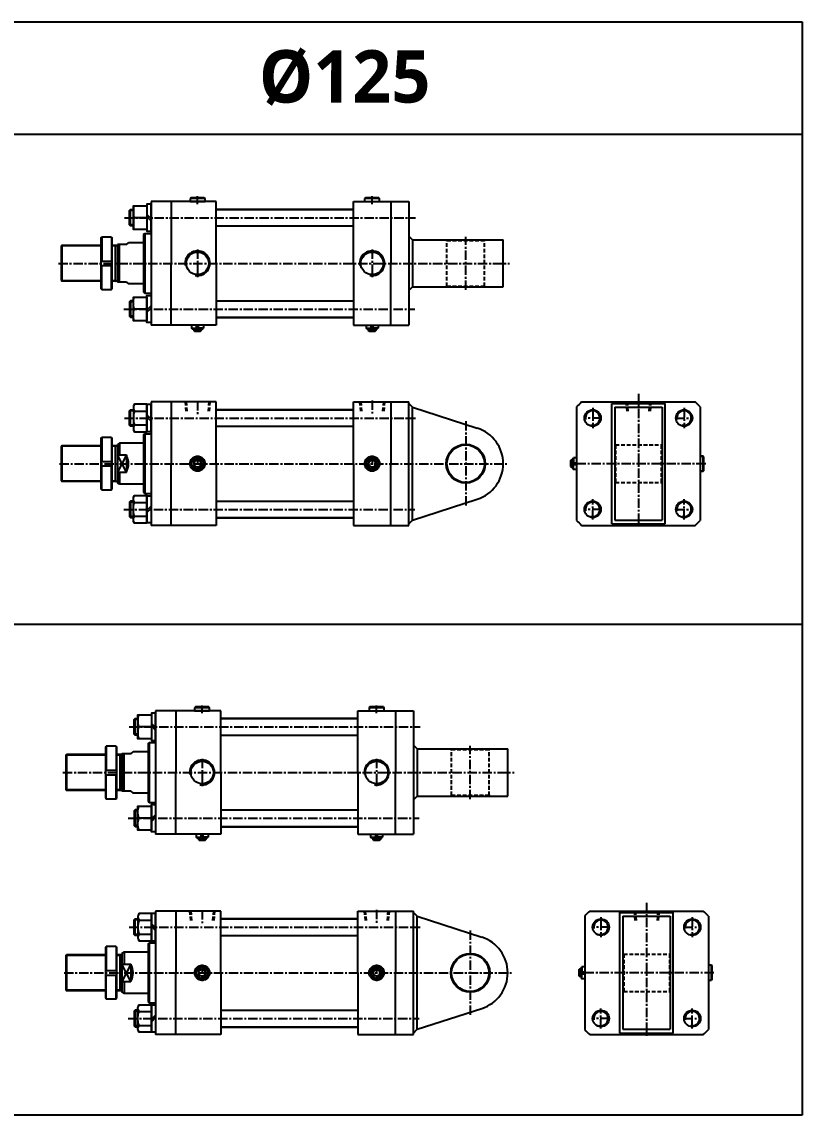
# Model space of a CAD drawing. Extents: x -819 to 29893, y -8942 to 9886.
# Drawn here: x 4959 to 6001, y 2700 to 4161 of the extents above; entities that cross this region are included whole.
import ezdxf

# ---------------------------------------------------------------- set-up
doc = ezdxf.new("R2010")
doc.units = 0
doc.header["$LTSCALE"] = 10
doc.header["$MEASUREMENT"] = 0
for name, pattern in [('CENTER', [2, 1.25, -0.25, 0.25, -0.25]), ('CENTERX2', [4, 2.5, -0.5, 0.5, -0.5]), ('HIDDENX2', [0.75, 0.5, -0.25])]:
    doc.linetypes.add(name, pattern=pattern)
doc.layers.get('0').update_dxf_attribs({"linetype": 'CONTINUOUS'})
for name, color, linetype in [('CEN', 1, 'CENTERX2'), ('CENTER', 1, 'CENTER'), ('HID', 2, 'HIDDENX2'), ('Line', 7, 'CONTINUOUS'), ('ML', 7, 'CONTINUOUS')]:
    doc.layers.add(name, color=color, linetype=linetype)
doc.styles.add('문자', font='romans.shx')

msp = doc.modelspace()

# ---------------------------------------------------------------- linework, layer by layer
for p, q in [((2076.3, 4160.6), (6000.6, 4160.6)), ((6000.6, 4160.6), (6000.6, 2700.2)), ((2076.3, 4010.6), (6000.6, 4010.6)), ((6000.6, 3355.4), (0, 3355.4)), ((6000.6, 2700.2), (0, 2700.2))]:
    msp.add_line(p, q)
at = {"layer": 'CEN', "color": 1, "linetype": 'CENTER'}
for p, q in [((5551.6, 3802.5), (5551.6, 3873.5)), ((5551.6, 3627), (5551.6, 3513.9)), ((5557.7, 3122.4), (5557.7, 3193.4)), ((5557.7, 2946.8), (5557.7, 2833.7))]:
    msp.add_line(p, q, dxfattribs=at)
at = {"layer": 'CENTER'}
for p, q in [((5721.1, 3644.9), (5721.1, 3617.9)), ((5843.1, 3644.9), (5843.1, 3617.9)), ((5732.7, 3631.4), (5709.4, 3631.4)), ((5831.4, 3631.4), (5854.7, 3631.4)), ((5721.1, 3495.9), (5721.1, 3522.9)), ((5843.1, 3495.9), (5843.1, 3522.9)), ((5732.7, 3509.4), (5709.4, 3509.4)), ((5831.4, 3509.4), (5854.7, 3509.4)), ((5732, 2964.7), (5732, 2937.8)), ((5854, 2964.7), (5854, 2937.8)), ((5743.7, 2951.3), (5720.3, 2951.3)), ((5842.3, 2951.3), (5865.7, 2951.3)), ((5732, 2815.8), (5732, 2842.7)), ((5854, 2815.8), (5854, 2842.7)), ((5743.7, 2829.3), (5720.3, 2829.3)), ((5842.3, 2829.3), (5865.7, 2829.3))]:
    msp.add_line(p, q, dxfattribs=at)
at = {"layer": 'HID'}
for p, q in [((5525.6, 3869.5), (5526.6, 3868.5)), ((5526.6, 3807.5), (5526.6, 3868.5)), ((5526.6, 3868.5), (5576.6, 3868.5)), ((5577.6, 3869.5), (5576.6, 3868.5)), ((5576.6, 3807.5), (5576.6, 3868.5)), ((5525.6, 3806.5), (5526.6, 3807.5)), ((5526.6, 3807.5), (5576.6, 3807.5)), ((5577.6, 3806.5), (5576.6, 3807.5)), ((5177, 3652.9), (5178.2, 3638.9)), ((5178.4, 3652.9), (5179.7, 3638.9)), ((5208.7, 3652.9), (5207.5, 3638.9)), ((5210.2, 3652.9), (5209, 3638.9)), ((5410, 3652.9), (5411.2, 3638.9)), ((5411.4, 3652.9), (5412.7, 3638.9)), ((5441.7, 3652.9), (5440.5, 3638.9)), ((5443.2, 3652.9), (5442, 3638.9)), ((5765.4, 3652.9), (5766.7, 3638.9)), ((5766.9, 3652.9), (5768.1, 3638.9)), ((5797.2, 3652.9), (5796, 3638.9)), ((5798.7, 3652.9), (5797.5, 3638.9)), ((5750.6, 3596.4), (5751.6, 3595.4)), ((5751.6, 3595.4), (5812.6, 3595.4)), ((5751.6, 3595.4), (5751.6, 3545.4)), ((5813.6, 3596.4), (5812.6, 3595.4)), ((5812.6, 3595.4), (5812.6, 3545.4)), ((5750.6, 3544.4), (5751.6, 3545.4)), ((5751.6, 3545.4), (5812.6, 3545.4)), ((5813.6, 3544.4), (5812.6, 3545.4)), ((5531.7, 3189.4), (5532.7, 3188.4)), ((5532.7, 3127.4), (5532.7, 3188.4)), ((5532.7, 3188.4), (5582.7, 3188.4)), ((5583.7, 3189.4), (5582.7, 3188.4)), ((5582.7, 3127.4), (5582.7, 3188.4)), ((5531.7, 3126.4), (5532.7, 3127.4)), ((5532.7, 3127.4), (5582.7, 3127.4)), ((5583.7, 3126.4), (5582.7, 3127.4)), ((5183.1, 2972.8), (5184.3, 2958.8)), ((5184.5, 2972.8), (5185.8, 2958.8)), ((5214.8, 2972.8), (5213.6, 2958.8)), ((5216.3, 2972.8), (5215.1, 2958.8)), ((5416.1, 2972.8), (5417.3, 2958.8)), ((5417.5, 2972.8), (5418.8, 2958.8)), ((5447.8, 2972.8), (5446.6, 2958.8)), ((5449.3, 2972.8), (5448.1, 2958.8)), ((5776.4, 2972.8), (5777.6, 2958.8)), ((5777.9, 2972.8), (5779.1, 2958.8)), ((5808.2, 2972.8), (5806.9, 2958.8)), ((5809.6, 2972.8), (5808.4, 2958.8)), ((5761.5, 2916.3), (5762.5, 2915.3)), ((5762.5, 2915.3), (5823.5, 2915.3)), ((5762.5, 2915.3), (5762.5, 2865.3)), ((5824.5, 2916.3), (5823.5, 2915.3)), ((5823.5, 2915.3), (5823.5, 2865.3)), ((5761.5, 2864.3), (5762.5, 2865.3)), ((5762.5, 2865.3), (5823.5, 2865.3)), ((5824.5, 2864.3), (5823.5, 2865.3))]:
    msp.add_line(p, q, dxfattribs=at)
at = {"layer": 'Line'}
for p, q in [((5108, 3908.7), (5103, 3908.7)), ((5108, 3889.4), (5103, 3889.4)), ((5064.7, 3861.3), (5011.8, 3861.3)), ((5083.6, 3861.3), (5079.7, 3861.3)), ((5083.6, 3861.3), (5084.9, 3862)), ((5064.7, 3814.8), (5011.8, 3814.8)), ((5083.6, 3814.8), (5079.7, 3814.8)), ((5083.6, 3814.8), (5084.9, 3814)), ((5108, 3786.7), (5103, 3786.7)), ((5108, 3767.4), (5103, 3767.4)), ((5189.1, 3750.5), (5189.1, 3748)), ((5198.1, 3750.5), (5198.1, 3748)), ((5422.1, 3750.5), (5422.1, 3748)), ((5431.1, 3750.5), (5431.1, 3748)), ((5108, 3641.1), (5103, 3641.1)), ((5108, 3621.8), (5103, 3621.8)), ((5064.7, 3593.7), (5011.8, 3593.7)), ((5083.6, 3593.7), (5079.7, 3593.7)), ((5083.6, 3593.7), (5084.9, 3594.4)), ((5098.6, 3558.9), (5086.6, 3582)), ((5098.6, 3582), (5086.6, 3558.9)), ((5064.7, 3547.2), (5011.8, 3547.2)), ((5083.6, 3547.2), (5079.7, 3547.2)), ((5083.6, 3547.2), (5084.9, 3546.4)), ((5108, 3519.1), (5103, 3519.1)), ((5108, 3499.8), (5103, 3499.8)), ((5114.1, 3228.5), (5109.1, 3228.5)), ((5114.1, 3209.2), (5109.1, 3209.2)), ((5070.8, 3181.1), (5017.9, 3181.1)), ((5089.7, 3181.1), (5085.8, 3181.1)), ((5089.7, 3181.1), (5091, 3181.9)), ((5070.8, 3134.6), (5017.9, 3134.6)), ((5089.7, 3134.6), (5085.8, 3134.6)), ((5089.7, 3134.6), (5091, 3133.9)), ((5114.1, 3106.5), (5109.1, 3106.5)), ((5114.1, 3087.2), (5109.1, 3087.2)), ((5195.2, 3070.4), (5195.2, 3067.9)), ((5204.2, 3070.4), (5204.2, 3067.9)), ((5428.2, 3070.4), (5428.2, 3067.9)), ((5437.2, 3070.4), (5437.2, 3067.9)), ((5114.1, 2960.9), (5109.1, 2960.9)), ((5114.1, 2941.6), (5109.1, 2941.6)), ((5070.8, 2913.5), (5017.9, 2913.5)), ((5089.7, 2913.5), (5085.8, 2913.5)), ((5089.7, 2913.5), (5091, 2914.3)), ((5104.7, 2878.7), (5092.7, 2901.8)), ((5104.7, 2901.8), (5092.7, 2878.7)), ((5070.8, 2867), (5017.9, 2867)), ((5089.7, 2867), (5085.8, 2867)), ((5089.7, 2867), (5091, 2866.3)), ((5114.1, 2838.9), (5109.1, 2838.9)), ((5114.1, 2819.6), (5109.1, 2819.6))]:
    msp.add_line(p, q, dxfattribs=at)
for centre, radius, start, end in [((5193.6, 3838), 16.6, 259.7841, 189.9064), ((5426.6, 3838), 16.6, 259.7841, 189.9064), ((5721.1, 3631.4), 9.65, 254.5871, 191.1), ((5843.1, 3631.4), 9.65, 254.5871, 191.1), ((5193.6, 3570.4), 9.5, 261.4114, 188.1478), ((5426.6, 3570.4), 9.5, 261.4114, 188.1478), ((5193.6, 3570.4), 5, 257.904, 186.2569), ((5426.6, 3570.4), 5, 257.904, 186.2569), ((5721.1, 3509.4), 9.65, 254.5871, 191.1), ((5843.1, 3509.4), 9.65, 254.5871, 191.1), ((5199.7, 3157.9), 16.6, 259.7841, 189.9064), ((5432.7, 3157.9), 16.6, 259.7841, 189.9064), ((5732, 2951.3), 9.65, 254.5871, 191.1), ((5854, 2951.3), 9.65, 254.5871, 191.1), ((5199.7, 2890.3), 9.5, 261.4114, 188.1478), ((5199.7, 2890.3), 5, 257.904, 186.2569), ((5432.7, 2890.3), 9.5, 261.4114, 188.1478), ((5432.7, 2890.3), 5, 257.904, 186.2569), ((5732, 2829.3), 9.65, 254.5871, 191.1), ((5854, 2829.3), 9.65, 254.5871, 191.1)]:
    msp.add_arc(centre, radius, start, end, dxfattribs=at)
at = {"layer": 'ML'}
for p, q in [((5131.6, 3920.5), (5131.6, 3755.5)), ((5158.6, 3920.5), (5131.6, 3920.5)), ((5158.6, 3920.5), (5158.6, 3838)), ((5218.6, 3920.5), (5158.6, 3920.5)), ((5184.6, 3925.5), (5183.6, 3924.5)), ((5203.6, 3924.5), (5183.6, 3924.5)), ((5183.6, 3924.5), (5183.6, 3920.5)), ((5183.6, 3920.5), (5203.6, 3920.5)), ((5202.6, 3925.5), (5184.6, 3925.5)), ((5202.6, 3925.5), (5203.6, 3924.5)), ((5203.6, 3920.5), (5203.6, 3924.5)), ((5218.6, 3838), (5218.6, 3920.5)), ((5401.6, 3838), (5401.6, 3920.5)), ((5401.6, 3920.5), (5451.6, 3920.5)), ((5417.6, 3925.5), (5416.6, 3924.5)), ((5436.6, 3924.5), (5416.6, 3924.5)), ((5416.6, 3924.5), (5416.6, 3920.5)), ((5416.6, 3920.5), (5436.6, 3920.5)), ((5435.6, 3925.5), (5417.6, 3925.5)), ((5435.6, 3925.5), (5436.6, 3924.5)), ((5436.6, 3920.5), (5436.6, 3924.5)), ((5451.6, 3920.5), (5451.6, 3838)), ((5451.6, 3920.5), (5475.6, 3920.5)), ((5475.6, 3920.5), (5475.6, 3755.5)), ((5104.3, 3888), (5104.3, 3910)), ((5108, 3912.9), (5108, 3885.2)), ((5126, 3903.4), (5131.6, 3897.8)), ((5126, 3900.2), (5131.6, 3894.6)), ((5218.6, 3910.5), (5401.6, 3910.5)), ((5218.6, 3910), (5401.6, 3910)), ((5126, 3899), (5109.4, 3899)), ((5218.6, 3888), (5401.6, 3888)), ((5064.7, 3872), (5065.7, 3873)), ((5064.7, 3872), (5064.7, 3804)), ((5065.7, 3873), (5065.7, 3841)), ((5078.7, 3873), (5065.7, 3873)), ((5078.7, 3873), (5078.7, 3841)), ((5078.7, 3873), (5079.7, 3872)), ((5079.7, 3804), (5079.7, 3872)), ((5121.6, 3876.5), (5123.1, 3878)), ((5121.6, 3876.5), (5121.6, 3799.5)), ((5123.1, 3878), (5123.1, 3798)), ((5123.1, 3878), (5131.6, 3878)), ((5475.6, 3874.5), (5480.6, 3869.5)), ((5011.6, 3861), (5012.6, 3862)), ((5011.6, 3861), (5011.6, 3815)), ((5064.7, 3862), (5012.6, 3862)), ((5012.6, 3862), (5012.6, 3814)), ((5086.6, 3862), (5079.7, 3862)), ((5083.6, 3862), (5083.6, 3814)), ((5086.6, 3863), (5086.6, 3813)), ((5098.6, 3863), (5086.6, 3863)), ((5089.6, 3813), (5089.6, 3863)), ((5098.6, 3863), (5101.6, 3865.5)), ((5121.6, 3865.5), (5101.6, 3865.5)), ((5480.6, 3869.5), (5480.6, 3806.5)), ((5480.6, 3869.5), (5601.6, 3869.5)), ((5601.6, 3806.5), (5601.6, 3869.5)), ((5064.7, 3841), (5079.7, 3841)), ((5064.7, 3835), (5079.7, 3835)), ((5065.7, 3803), (5065.7, 3835)), ((5078.7, 3803), (5078.7, 3835)), ((5158.6, 3755.5), (5158.6, 3838)), ((5218.6, 3838), (5218.6, 3755.5)), ((5401.6, 3838), (5401.6, 3755.5)), ((5451.6, 3755.5), (5451.6, 3838)), ((5011.6, 3815), (5012.6, 3814)), ((5064.7, 3814), (5012.6, 3814)), ((5086.6, 3814), (5079.7, 3814)), ((5098.6, 3813), (5086.6, 3813)), ((5098.6, 3813), (5101.6, 3810.5)), ((5064.7, 3804), (5065.7, 3803)), ((5065.7, 3803), (5078.7, 3803)), ((5078.7, 3803), (5079.7, 3804)), ((5121.6, 3810.5), (5101.6, 3810.5)), ((5121.6, 3799.5), (5123.1, 3798)), ((5123.1, 3798), (5131.6, 3798)), ((5475.6, 3801.5), (5480.6, 3806.5)), ((5480.6, 3806.5), (5601.6, 3806.5)), ((5504.7, 3806.5), (5504.7, 3806.5)), ((5104.3, 3788), (5104.3, 3766)), ((5108, 3763.2), (5108, 3790.9)), ((5218.6, 3788), (5401.6, 3788)), ((5126, 3777), (5109.4, 3777)), ((5126, 3775.8), (5131.6, 3781.4)), ((5126, 3772.6), (5131.6, 3778.2)), ((5158.6, 3755.5), (5131.6, 3755.5)), ((5218.6, 3755.5), (5158.6, 3755.5)), ((5185.6, 3755.5), (5185.6, 3751.5)), ((5192.3, 3750.5), (5192.3, 3755.5)), ((5194.9, 3750.5), (5194.9, 3755.5)), ((5201.6, 3755.5), (5201.6, 3751.5)), ((5218.6, 3766), (5401.6, 3766)), ((5218.6, 3765.5), (5401.6, 3765.5)), ((5401.6, 3755.5), (5451.6, 3755.5)), ((5418.6, 3755.5), (5418.6, 3751.5)), ((5425.3, 3750.5), (5425.3, 3755.5)), ((5427.9, 3750.5), (5427.9, 3755.5)), ((5434.6, 3755.5), (5434.6, 3751.5)), ((5451.6, 3755.5), (5475.6, 3755.5)), ((5186.6, 3750.5), (5185.6, 3751.5)), ((5185.6, 3751.5), (5192.3, 3751.5)), ((5186.6, 3750.5), (5200.6, 3750.5)), ((5188.6, 3750.5), (5188.6, 3748.5)), ((5189.6, 3747.5), (5188.6, 3748.5)), ((5188.6, 3748.5), (5198.6, 3748.5)), ((5189.6, 3747.5), (5197.6, 3747.5)), ((5201.6, 3751.5), (5194.9, 3751.5)), ((5197.6, 3747.5), (5198.6, 3748.5)), ((5198.6, 3750.5), (5198.6, 3748.5)), ((5200.6, 3750.5), (5201.6, 3751.5)), ((5418.6, 3751.5), (5425.3, 3751.5)), ((5419.6, 3750.5), (5418.6, 3751.5)), ((5419.6, 3750.5), (5433.6, 3750.5)), ((5421.6, 3750.5), (5421.6, 3748.5)), ((5421.6, 3748.5), (5431.6, 3748.5)), ((5422.6, 3747.5), (5421.6, 3748.5)), ((5422.6, 3747.5), (5430.6, 3747.5)), ((5434.6, 3751.5), (5427.9, 3751.5)), ((5430.6, 3747.5), (5431.6, 3748.5)), ((5431.6, 3750.5), (5431.6, 3748.5)), ((5433.6, 3750.5), (5434.6, 3751.5)), ((5158.6, 3652.9), (5131.6, 3652.9)), ((5131.6, 3652.9), (5131.6, 3487.9)), ((5218.6, 3652.9), (5158.6, 3652.9)), ((5158.6, 3652.9), (5158.6, 3570.4)), ((5218.6, 3570.4), (5218.6, 3652.9)), ((5401.6, 3652.9), (5451.6, 3652.9)), ((5401.6, 3570.4), (5401.6, 3652.9)), ((5451.6, 3652.9), (5451.6, 3570.4)), ((5451.6, 3652.9), (5475.6, 3652.9)), ((5475.6, 3487.9), (5475.6, 3652.9)), ((5706.3, 3652.9), (5857.8, 3652.9)), ((5104.3, 3620.4), (5104.3, 3642.4)), ((5108, 3645.3), (5108, 3617.6)), ((5109.4, 3640.7), (5126, 3640.7)), ((5218.6, 3642.9), (5401.6, 3642.9)), ((5218.6, 3642.4), (5401.6, 3642.4)), ((5475.6, 3650.9), (5480.6, 3645.9)), ((5480.6, 3494.9), (5480.6, 3645.9)), ((5480.6, 3645.9), (5567, 3618)), ((5699.6, 3646.2), (5699.6, 3494.7)), ((5746.6, 3489.9), (5746.6, 3650.9)), ((5746.6, 3650.9), (5817.6, 3650.9)), ((5750.6, 3645.9), (5750.6, 3494.9)), ((5750.6, 3645.9), (5813.6, 3645.9)), ((5813.6, 3645.9), (5813.6, 3494.9)), ((5817.6, 3489.9), (5817.6, 3650.9)), ((5864.6, 3646.2), (5864.6, 3494.7)), ((5109.4, 3622.2), (5126, 3622.2)), ((5126, 3635.8), (5131.6, 3630.2)), ((5126, 3632.6), (5131.6, 3627)), ((5121.6, 3608.9), (5123.1, 3610.4)), ((5121.6, 3608.9), (5121.6, 3531.9)), ((5123.1, 3610.4), (5123.1, 3530.4)), ((5123.1, 3610.4), (5131.6, 3610.4)), ((5218.6, 3620.4), (5401.6, 3620.4)), ((5011.6, 3593.4), (5012.6, 3594.4)), ((5011.6, 3593.4), (5011.6, 3547.4)), ((5064.7, 3594.4), (5012.6, 3594.4)), ((5012.6, 3594.4), (5012.6, 3546.4)), ((5064.7, 3604.4), (5065.7, 3605.4)), ((5064.7, 3604.4), (5064.7, 3536.4)), ((5065.7, 3605.4), (5065.7, 3573.4)), ((5078.7, 3605.4), (5065.7, 3605.4)), ((5078.7, 3605.4), (5078.7, 3573.4)), ((5078.7, 3605.4), (5079.7, 3604.4)), ((5079.7, 3536.4), (5079.7, 3604.4)), ((5086.6, 3594.4), (5079.7, 3594.4)), ((5083.6, 3594.4), (5083.6, 3546.4)), ((5089.6, 3597.9), (5086.6, 3596.2)), ((5086.6, 3596.2), (5086.6, 3544.7)), ((5121.6, 3597.9), (5089.6, 3597.9)), ((5089.6, 3597.9), (5089.6, 3582)), ((5086.6, 3582), (5098.6, 3582)), ((5098.6, 3582), (5098.6, 3558.9)), ((5192.3, 3578.3), (5185.7, 3571.7)), ((5194.9, 3578.3), (5201.5, 3571.7)), ((5425.3, 3578.3), (5418.7, 3571.7)), ((5427.9, 3578.3), (5434.5, 3571.7)), ((5694.6, 3577.4), (5695.6, 3578.4)), ((5699.6, 3578.4), (5695.6, 3578.4)), ((5695.6, 3578.4), (5695.6, 3571.7)), ((5868.6, 3580.4), (5864.6, 3580.4)), ((5864.6, 3580.4), (5864.6, 3560.4)), ((5869.1, 3579.9), (5864.6, 3579.9)), ((5869.6, 3579.4), (5868.6, 3580.4)), ((5868.6, 3560.4), (5868.6, 3580.4)), ((5869.6, 3561.4), (5869.6, 3579.4)), ((5064.7, 3573.4), (5079.7, 3573.4)), ((5064.7, 3567.4), (5079.7, 3567.4)), ((5065.7, 3535.4), (5065.7, 3567.4)), ((5078.7, 3535.4), (5078.7, 3567.4)), ((5158.6, 3487.9), (5158.6, 3570.4)), ((5185.7, 3569.1), (5192.3, 3562.5)), ((5201.5, 3569.1), (5194.9, 3562.5)), ((5218.6, 3570.4), (5218.6, 3487.9)), ((5401.6, 3570.4), (5401.6, 3487.9)), ((5418.7, 3569.1), (5425.3, 3562.5)), ((5434.5, 3569.1), (5427.9, 3562.5)), ((5451.6, 3487.9), (5451.6, 3570.4)), ((5691.6, 3574.4), (5692.6, 3575.4)), ((5691.6, 3574.4), (5691.6, 3566.4)), ((5691.6, 3566.4), (5692.6, 3565.4)), ((5694.6, 3574.9), (5692.1, 3574.9)), ((5694.6, 3565.9), (5692.1, 3565.9)), ((5692.6, 3575.4), (5692.6, 3565.4)), ((5694.6, 3575.4), (5692.6, 3575.4)), ((5694.6, 3565.4), (5692.6, 3565.4)), ((5694.6, 3577.4), (5694.6, 3563.4)), ((5694.6, 3571.7), (5699.6, 3571.7)), ((5694.6, 3569.1), (5699.6, 3569.1)), ((5694.6, 3563.4), (5695.6, 3562.4)), ((5695.6, 3562.4), (5695.6, 3569.1)), ((5086.6, 3558.9), (5098.6, 3558.9)), ((5089.6, 3558.9), (5089.6, 3542.9)), ((5699.6, 3562.4), (5695.6, 3562.4)), ((5864.6, 3560.9), (5869.1, 3560.9)), ((5864.6, 3560.4), (5868.6, 3560.4)), ((5869.6, 3561.4), (5868.6, 3560.4)), ((5011.6, 3547.4), (5012.6, 3546.4)), ((5064.7, 3546.4), (5012.6, 3546.4)), ((5064.7, 3536.4), (5065.7, 3535.4)), ((5065.7, 3535.4), (5078.7, 3535.4)), ((5078.7, 3535.4), (5079.7, 3536.4)), ((5086.6, 3546.4), (5079.7, 3546.4)), ((5089.6, 3542.9), (5086.6, 3544.7)), ((5121.6, 3542.9), (5089.6, 3542.9)), ((5104.3, 3520.4), (5104.3, 3498.4)), ((5108, 3495.6), (5108, 3523.3)), ((5121.6, 3531.9), (5123.1, 3530.4)), ((5123.1, 3530.4), (5131.6, 3530.4)), ((5218.6, 3520.4), (5401.6, 3520.4)), ((5480.6, 3494.9), (5567, 3522.8)), ((5109.4, 3518.7), (5126, 3518.7)), ((5126, 3508.2), (5131.6, 3513.8)), ((5126, 3505), (5131.6, 3510.6)), ((5109.4, 3500.2), (5126, 3500.2)), ((5218.6, 3498.4), (5401.6, 3498.4)), ((5218.6, 3497.9), (5401.6, 3497.9)), ((5475.6, 3489.9), (5480.6, 3494.9)), ((5750.6, 3494.9), (5813.6, 3494.9)), ((5158.6, 3487.9), (5131.6, 3487.9)), ((5218.6, 3487.9), (5158.6, 3487.9)), ((5401.6, 3487.9), (5451.6, 3487.9)), ((5451.6, 3487.9), (5475.6, 3487.9)), ((5706.3, 3487.9), (5857.8, 3487.9)), ((5746.6, 3489.9), (5817.6, 3489.9)), ((5190.7, 3245.4), (5189.7, 3244.4)), ((5209.7, 3244.4), (5189.7, 3244.4)), ((5189.7, 3244.4), (5189.7, 3240.4)), ((5208.7, 3245.4), (5190.7, 3245.4)), ((5208.7, 3245.4), (5209.7, 3244.4)), ((5209.7, 3240.4), (5209.7, 3244.4)), ((5423.7, 3245.4), (5422.7, 3244.4)), ((5442.7, 3244.4), (5422.7, 3244.4)), ((5422.7, 3244.4), (5422.7, 3240.4)), ((5441.7, 3245.4), (5423.7, 3245.4)), ((5441.7, 3245.4), (5442.7, 3244.4)), ((5442.7, 3240.4), (5442.7, 3244.4)), ((5110.4, 3207.9), (5110.4, 3229.9)), ((5114.1, 3232.7), (5114.1, 3205)), ((5137.7, 3240.4), (5137.7, 3075.4)), ((5164.7, 3240.4), (5137.7, 3240.4)), ((5164.7, 3240.4), (5164.7, 3157.9)), ((5224.7, 3240.4), (5164.7, 3240.4)), ((5189.7, 3240.4), (5209.7, 3240.4)), ((5224.7, 3157.9), (5224.7, 3240.4)), ((5224.7, 3230.4), (5407.7, 3230.4)), ((5224.7, 3229.9), (5407.7, 3229.9)), ((5407.7, 3157.9), (5407.7, 3240.4)), ((5407.7, 3240.4), (5457.7, 3240.4)), ((5422.7, 3240.4), (5442.7, 3240.4)), ((5457.7, 3240.4), (5457.7, 3157.9)), ((5457.7, 3240.4), (5481.7, 3240.4)), ((5481.7, 3240.4), (5481.7, 3075.4)), ((5132.1, 3218.9), (5115.5, 3218.9)), ((5132.1, 3223.2), (5137.7, 3217.6)), ((5132.1, 3220.1), (5137.7, 3214.5)), ((5224.7, 3207.9), (5407.7, 3207.9)), ((5070.8, 3191.9), (5071.8, 3192.9)), ((5070.8, 3191.9), (5070.8, 3123.9)), ((5071.8, 3192.9), (5071.8, 3160.9)), ((5084.8, 3192.9), (5071.8, 3192.9)), ((5084.8, 3192.9), (5084.8, 3160.9)), ((5084.8, 3192.9), (5085.8, 3191.9)), ((5085.8, 3123.9), (5085.8, 3191.9)), ((5104.7, 3182.9), (5107.7, 3185.4)), ((5127.7, 3185.4), (5107.7, 3185.4)), ((5127.7, 3196.4), (5129.2, 3197.9)), ((5127.7, 3196.4), (5127.7, 3119.4)), ((5129.2, 3197.9), (5129.2, 3117.9)), ((5129.2, 3197.9), (5137.7, 3197.9)), ((5481.7, 3194.4), (5486.7, 3189.4)), ((5486.7, 3189.4), (5607.7, 3189.4)), ((5486.7, 3189.4), (5486.7, 3126.4)), ((5607.7, 3126.4), (5607.7, 3189.4)), ((5017.7, 3180.9), (5018.7, 3181.9)), ((5017.7, 3180.9), (5017.7, 3134.9)), ((5070.8, 3181.9), (5018.7, 3181.9)), ((5018.7, 3181.9), (5018.7, 3133.9)), ((5092.7, 3181.9), (5085.8, 3181.9)), ((5089.7, 3181.9), (5089.7, 3133.9)), ((5092.7, 3182.9), (5092.7, 3132.9)), ((5104.7, 3182.9), (5092.7, 3182.9)), ((5095.7, 3132.9), (5095.7, 3182.9)), ((5070.8, 3160.9), (5085.8, 3160.9)), ((5070.8, 3154.9), (5085.8, 3154.9)), ((5071.8, 3122.9), (5071.8, 3154.9)), ((5084.8, 3122.9), (5084.8, 3154.9)), ((5164.7, 3075.4), (5164.7, 3157.9)), ((5224.7, 3157.9), (5224.7, 3075.4)), ((5407.7, 3157.9), (5407.7, 3075.4)), ((5457.7, 3075.4), (5457.7, 3157.9)), ((5017.7, 3134.9), (5018.7, 3133.9)), ((5070.8, 3133.9), (5018.7, 3133.9)), ((5092.7, 3133.9), (5085.8, 3133.9)), ((5104.7, 3132.9), (5092.7, 3132.9)), ((5104.7, 3132.9), (5107.7, 3130.4)), ((5127.7, 3130.4), (5107.7, 3130.4)), ((5481.7, 3121.4), (5486.7, 3126.4)), ((5486.7, 3126.4), (5607.7, 3126.4)), ((5510.8, 3126.4), (5510.8, 3126.4)), ((5070.8, 3123.9), (5071.8, 3122.9)), ((5071.8, 3122.9), (5084.8, 3122.9)), ((5084.8, 3122.9), (5085.8, 3123.9)), ((5114.1, 3083), (5114.1, 3110.7)), ((5127.7, 3119.4), (5129.2, 3117.9)), ((5129.2, 3117.9), (5137.7, 3117.9)), ((5110.4, 3107.9), (5110.4, 3085.9)), ((5132.1, 3096.9), (5115.5, 3096.9)), ((5132.1, 3095.6), (5137.7, 3101.2)), ((5132.1, 3092.5), (5137.7, 3098.1)), ((5224.7, 3107.9), (5407.7, 3107.9)), ((5224.7, 3085.9), (5407.7, 3085.9)), ((5224.7, 3085.4), (5407.7, 3085.4)), ((5164.7, 3075.4), (5137.7, 3075.4)), ((5224.7, 3075.4), (5164.7, 3075.4)), ((5191.7, 3075.4), (5191.7, 3071.4)), ((5192.7, 3070.4), (5191.7, 3071.4)), ((5191.7, 3071.4), (5198.4, 3071.4)), ((5192.7, 3070.4), (5206.7, 3070.4)), ((5194.7, 3070.4), (5194.7, 3068.4)), ((5195.7, 3067.4), (5194.7, 3068.4)), ((5194.7, 3068.4), (5204.7, 3068.4)), ((5195.7, 3067.4), (5203.7, 3067.4)), ((5198.4, 3070.4), (5198.4, 3075.4)), ((5201, 3070.4), (5201, 3075.4)), ((5207.7, 3071.4), (5201, 3071.4)), ((5203.7, 3067.4), (5204.7, 3068.4)), ((5204.7, 3070.4), (5204.7, 3068.4)), ((5206.7, 3070.4), (5207.7, 3071.4)), ((5207.7, 3075.4), (5207.7, 3071.4)), ((5407.7, 3075.4), (5457.7, 3075.4)), ((5424.7, 3075.4), (5424.7, 3071.4)), ((5424.7, 3071.4), (5431.4, 3071.4)), ((5425.7, 3070.4), (5424.7, 3071.4)), ((5425.7, 3070.4), (5439.7, 3070.4)), ((5427.7, 3070.4), (5427.7, 3068.4)), ((5427.7, 3068.4), (5437.7, 3068.4)), ((5428.7, 3067.4), (5427.7, 3068.4)), ((5428.7, 3067.4), (5436.7, 3067.4)), ((5431.4, 3070.4), (5431.4, 3075.4)), ((5434, 3070.4), (5434, 3075.4)), ((5440.7, 3071.4), (5434, 3071.4)), ((5436.7, 3067.4), (5437.7, 3068.4)), ((5437.7, 3070.4), (5437.7, 3068.4)), ((5439.7, 3070.4), (5440.7, 3071.4)), ((5440.7, 3075.4), (5440.7, 3071.4)), ((5457.7, 3075.4), (5481.7, 3075.4)), ((5114.1, 2965.1), (5114.1, 2937.4)), ((5164.7, 2972.8), (5137.7, 2972.8)), ((5137.7, 2972.8), (5137.7, 2807.8)), ((5224.7, 2972.8), (5164.7, 2972.8)), ((5164.7, 2972.8), (5164.7, 2890.3)), ((5224.7, 2890.3), (5224.7, 2972.8)), ((5407.7, 2972.8), (5457.7, 2972.8)), ((5407.7, 2890.3), (5407.7, 2972.8)), ((5457.7, 2972.8), (5457.7, 2890.3)), ((5457.7, 2972.8), (5481.7, 2972.8)), ((5481.7, 2807.8), (5481.7, 2972.8)), ((5481.7, 2970.8), (5486.7, 2965.8)), ((5486.7, 2814.8), (5486.7, 2965.8)), ((5486.7, 2965.8), (5573.1, 2937.8)), ((5710.5, 2966), (5710.5, 2814.5)), ((5717.3, 2972.8), (5868.8, 2972.8)), ((5757.5, 2809.8), (5757.5, 2970.8)), ((5757.5, 2970.8), (5828.5, 2970.8)), ((5761.5, 2965.8), (5761.5, 2814.8)), ((5761.5, 2965.8), (5824.5, 2965.8)), ((5824.5, 2965.8), (5824.5, 2814.8)), ((5828.5, 2809.8), (5828.5, 2970.8)), ((5875.5, 2966), (5875.5, 2814.5)), ((5110.4, 2940.3), (5110.4, 2962.3)), ((5115.5, 2960.5), (5132.1, 2960.5)), ((5132.1, 2955.6), (5137.7, 2950)), ((5132.1, 2952.5), (5137.7, 2946.9)), ((5224.7, 2962.8), (5407.7, 2962.8)), ((5224.7, 2962.3), (5407.7, 2962.3)), ((5115.5, 2942), (5132.1, 2942)), ((5224.7, 2940.3), (5407.7, 2940.3)), ((5070.8, 2924.3), (5071.8, 2925.3)), ((5070.8, 2924.3), (5070.8, 2856.3)), ((5071.8, 2925.3), (5071.8, 2893.3)), ((5084.8, 2925.3), (5071.8, 2925.3)), ((5084.8, 2925.3), (5084.8, 2893.3)), ((5084.8, 2925.3), (5085.8, 2924.3)), ((5085.8, 2856.3), (5085.8, 2924.3)), ((5127.7, 2928.8), (5129.2, 2930.3)), ((5127.7, 2928.8), (5127.7, 2851.8)), ((5129.2, 2930.3), (5129.2, 2850.3)), ((5129.2, 2930.3), (5137.7, 2930.3)), ((5017.7, 2913.3), (5018.7, 2914.3)), ((5017.7, 2913.3), (5017.7, 2867.3)), ((5070.8, 2914.3), (5018.7, 2914.3)), ((5018.7, 2914.3), (5018.7, 2866.3)), ((5092.7, 2914.3), (5085.8, 2914.3)), ((5089.7, 2914.3), (5089.7, 2866.3)), ((5095.7, 2917.8), (5092.7, 2916)), ((5092.7, 2916), (5092.7, 2864.5)), ((5127.7, 2917.8), (5095.7, 2917.8)), ((5095.7, 2917.8), (5095.7, 2901.8)), ((5070.8, 2893.3), (5085.8, 2893.3)), ((5092.7, 2901.8), (5104.7, 2901.8)), ((5104.7, 2901.8), (5104.7, 2878.7)), ((5198.4, 2898.2), (5191.8, 2891.6)), ((5201, 2898.2), (5207.6, 2891.6)), ((5431.4, 2898.2), (5424.8, 2891.6)), ((5434, 2898.2), (5440.6, 2891.6)), ((5702.5, 2894.3), (5703.5, 2895.3)), ((5702.5, 2894.3), (5702.5, 2886.3)), ((5705.5, 2894.8), (5703, 2894.8)), ((5703.5, 2895.3), (5703.5, 2885.3)), ((5705.5, 2895.3), (5703.5, 2895.3)), ((5705.5, 2897.3), (5706.5, 2898.3)), ((5705.5, 2897.3), (5705.5, 2883.3)), ((5710.5, 2898.3), (5706.5, 2898.3)), ((5706.5, 2898.3), (5706.5, 2891.6)), ((5879.5, 2900.3), (5875.5, 2900.3)), ((5875.5, 2900.3), (5875.5, 2880.3)), ((5880.5, 2899.3), (5879.5, 2900.3)), ((5879.5, 2880.3), (5879.5, 2900.3)), ((5880.5, 2881.3), (5880.5, 2899.3)), ((5070.8, 2887.3), (5085.8, 2887.3)), ((5071.8, 2855.3), (5071.8, 2887.3)), ((5084.8, 2855.3), (5084.8, 2887.3)), ((5092.7, 2878.7), (5104.7, 2878.7)), ((5095.7, 2878.7), (5095.7, 2862.8)), ((5164.7, 2807.8), (5164.7, 2890.3)), ((5191.8, 2889), (5198.4, 2882.4)), ((5207.6, 2889), (5201, 2882.4)), ((5224.7, 2890.3), (5224.7, 2807.8)), ((5407.7, 2890.3), (5407.7, 2807.8)), ((5424.8, 2889), (5431.4, 2882.4)), ((5440.6, 2889), (5434, 2882.4)), ((5457.7, 2807.8), (5457.7, 2890.3)), ((5702.5, 2886.3), (5703.5, 2885.3)), ((5705.5, 2885.8), (5703, 2885.8)), ((5705.5, 2885.3), (5703.5, 2885.3)), ((5705.5, 2891.6), (5710.5, 2891.6)), ((5705.5, 2889), (5710.5, 2889)), ((5705.5, 2883.3), (5706.5, 2882.3)), ((5706.5, 2882.3), (5706.5, 2889)), ((5710.5, 2882.3), (5706.5, 2882.3)), ((5875.5, 2880.3), (5879.5, 2880.3)), ((5880.5, 2881.3), (5879.5, 2880.3)), ((5017.7, 2867.3), (5018.7, 2866.3)), ((5070.8, 2866.3), (5018.7, 2866.3)), ((5092.7, 2866.3), (5085.8, 2866.3)), ((5095.7, 2862.8), (5092.7, 2864.5)), ((5127.7, 2862.8), (5095.7, 2862.8)), ((5070.8, 2856.3), (5071.8, 2855.3)), ((5071.8, 2855.3), (5084.8, 2855.3)), ((5084.8, 2855.3), (5085.8, 2856.3)), ((5127.7, 2851.8), (5129.2, 2850.3)), ((5129.2, 2850.3), (5137.7, 2850.3)), ((5110.4, 2840.3), (5110.4, 2818.3)), ((5114.1, 2815.4), (5114.1, 2843.1)), ((5115.5, 2838.5), (5132.1, 2838.5)), ((5132.1, 2828), (5137.7, 2833.6)), ((5224.7, 2840.3), (5407.7, 2840.3)), ((5486.7, 2814.8), (5573.1, 2842.7)), ((5115.5, 2820), (5132.1, 2820)), ((5132.1, 2824.9), (5137.7, 2830.5)), ((5164.7, 2807.8), (5137.7, 2807.8)), ((5224.7, 2807.8), (5164.7, 2807.8)), ((5224.7, 2818.3), (5407.7, 2818.3)), ((5407.7, 2807.8), (5457.7, 2807.8)), ((5457.7, 2807.8), (5481.7, 2807.8)), ((5481.7, 2809.8), (5486.7, 2814.8)), ((5717.3, 2807.8), (5868.8, 2807.8)), ((5757.5, 2809.8), (5828.5, 2809.8)), ((5761.5, 2814.8), (5824.5, 2814.8))]:
    msp.add_line(p, q, dxfattribs=at)
at = {"layer": 'ML', "color": 1, "linetype": 'CENTER'}
for p, q in [((5193.6, 3917.2), (5193.6, 3927.6)), ((5426.6, 3917.2), (5426.6, 3927.6)), ((5096.3, 3899), (5484.7, 3899)), ((5193.6, 3856.3), (5193.6, 3819.7)), ((5426.6, 3856.3), (5426.6, 3819.7)), ((5007.9, 3838), (5610, 3838)), ((5095.1, 3777), (5483.5, 3777)), ((5193.6, 3756.3), (5193.6, 3746.8)), ((5426.6, 3756.3), (5426.6, 3746.8)), ((5193.6, 3654), (5193.6, 3636.5)), ((5426.6, 3654.7), (5426.6, 3636.4)), ((5782.1, 3663.8), (5782.1, 3486.3)), ((5096.3, 3631.4), (5484.7, 3631.4)), ((5193.6, 3581.4), (5193.6, 3559.4)), ((5426.6, 3581.4), (5426.6, 3559.4)), ((5009.4, 3570.4), (5606.5, 3570.4)), ((5871.9, 3570.4), (5691.3, 3570.4)), ((5095.1, 3509.4), (5483.5, 3509.4)), ((5199.7, 3237), (5199.7, 3247.5)), ((5432.7, 3237), (5432.7, 3247.5)), ((5102.4, 3218.9), (5490.8, 3218.9)), ((5199.7, 3176.1), (5199.7, 3139.6)), ((5432.7, 3176.1), (5432.7, 3139.6)), ((5014, 3157.9), (5616.1, 3157.9)), ((5101.2, 3096.9), (5489.6, 3096.9)), ((5199.7, 3076.2), (5199.7, 3066.7)), ((5432.7, 3076.2), (5432.7, 3066.7)), ((5793, 2983.7), (5793, 2806.1)), ((5199.7, 2973.8), (5199.7, 2956.4)), ((5432.7, 2974.5), (5432.7, 2956.3)), ((5102.4, 2951.3), (5490.8, 2951.3)), ((5199.7, 2901.3), (5199.7, 2879.3)), ((5432.7, 2901.3), (5432.7, 2879.3)), ((5015.5, 2890.3), (5612.5, 2890.3)), ((5882.8, 2890.3), (5702.3, 2890.3)), ((5101.2, 2829.3), (5489.6, 2829.3))]:
    msp.add_line(p, q, dxfattribs=at)
at = {"layer": 'ML', "color": 7, "linetype": 'Continuous'}
msp.add_line((5224.7, 2817.8), (5407.7, 2817.8), dxfattribs=at)
at = {"layer": 'ML'}
for points in [[(5126, 3883), (5108, 3883), (5108, 3915), (5126, 3915)], [(5126, 3761), (5108, 3761), (5108, 3793), (5126, 3793)], [(5132.1, 3202.9), (5114.1, 3202.9), (5114.1, 3234.9), (5132.1, 3234.9)], [(5132.1, 3080.9), (5114.1, 3080.9), (5114.1, 3112.9), (5132.1, 3112.9)]]:
    msp.add_lwpolyline(points, close=True, dxfattribs=at)
for points in [[(5109.4, 3883, -0.178633), (5109.4, 3899, -0.178633), (5109.4, 3915)], [(5109.4, 3761, -0.178633), (5109.4, 3777, -0.178633), (5109.4, 3793)], [(5126, 3649.9), (5109.4, 3649.9, 0.309401), (5109.4, 3640.7, 0.154701), (5109.4, 3622.2, 0.309401), (5109.4, 3612.9), (5126, 3612.9), (5126, 3649.9)], [(5126, 3490.9), (5109.4, 3490.9, -0.309401), (5109.4, 3500.2, -0.154701), (5109.4, 3518.7, -0.309401), (5109.4, 3527.9), (5126, 3527.9), (5126, 3490.9)], [(5115.5, 3202.9, -0.178633), (5115.5, 3218.9, -0.178633), (5115.5, 3234.9)], [(5115.5, 3080.9, -0.178633), (5115.5, 3096.9, -0.178633), (5115.5, 3112.9)], [(5132.1, 2969.7), (5115.5, 2969.7, 0.309401), (5115.5, 2960.5, 0.154701), (5115.5, 2942, 0.309401), (5115.5, 2932.8), (5132.1, 2932.8), (5132.1, 2969.7)], [(5132.1, 2810.8), (5115.5, 2810.8, -0.309401), (5115.5, 2820, -0.154701), (5115.5, 2838.5, -0.309401), (5115.5, 2847.7), (5132.1, 2847.7), (5132.1, 2810.8)]]:
    msp.add_lwpolyline(points, format="xyb", dxfattribs=at)
for points in [[(5131.6, 3881), (5131.6, 3917.1), (5126, 3917.1), (5126, 3881), (5131.6, 3881)], [(5108, 3888), (5104.3, 3888), (5103, 3889.4), (5103, 3908.7), (5104.3, 3910), (5108, 3910)], [(5108, 3788), (5104.3, 3788), (5103, 3786.7), (5103, 3767.4), (5104.3, 3766), (5108, 3766)], [(5131.6, 3795.1), (5131.6, 3759), (5126, 3759), (5126, 3795.1), (5131.6, 3795.1)], [(5108, 3620.4), (5104.3, 3620.4), (5103, 3621.8), (5103, 3641.1), (5104.3, 3642.4), (5108, 3642.4)], [(5131.6, 3613.4), (5131.6, 3649.5), (5126, 3649.5), (5126, 3613.4), (5131.6, 3613.4)], [(5108, 3520.4), (5104.3, 3520.4), (5103, 3519.1), (5103, 3499.8), (5104.3, 3498.4), (5108, 3498.4)], [(5131.6, 3527.5), (5131.6, 3491.4), (5126, 3491.4), (5126, 3527.5), (5131.6, 3527.5)], [(5114.1, 3207.9), (5110.4, 3207.9), (5109.1, 3209.2), (5109.1, 3228.5), (5110.4, 3229.9), (5114.1, 3229.9)], [(5137.7, 3200.8), (5137.7, 3236.9), (5132.1, 3236.9), (5132.1, 3200.8), (5137.7, 3200.8)], [(5137.7, 3114.9), (5137.7, 3078.8), (5132.1, 3078.8), (5132.1, 3114.9), (5137.7, 3114.9)], [(5114.1, 3107.9), (5110.4, 3107.9), (5109.1, 3106.5), (5109.1, 3087.2), (5110.4, 3085.9), (5114.1, 3085.9)], [(5137.7, 2933.2), (5137.7, 2969.3), (5132.1, 2969.3), (5132.1, 2933.2), (5137.7, 2933.2)], [(5114.1, 2940.3), (5110.4, 2940.3), (5109.1, 2941.6), (5109.1, 2960.9), (5110.4, 2962.3), (5114.1, 2962.3)], [(5114.1, 2840.3), (5110.4, 2840.3), (5109.1, 2838.9), (5109.1, 2819.6), (5110.4, 2818.3), (5114.1, 2818.3)], [(5137.7, 2847.3), (5137.7, 2811.2), (5132.1, 2811.2), (5132.1, 2847.3), (5137.7, 2847.3)]]:
    msp.add_lwpolyline(points, dxfattribs=at)
for centre, radius in [((5193.6, 3838), 15.1), ((5426.6, 3838), 15.1), ((5721.1, 3631.4), 11), ((5843.1, 3631.4), 11), ((5551.6, 3570.4), 26), ((5551.6, 3570.4), 25), ((5193.6, 3570.4), 10), ((5193.6, 3570.4), 8), ((5426.6, 3570.4), 10), ((5426.6, 3570.4), 8), ((5193.6, 3570.4), 4.5), ((5426.6, 3570.4), 4.5), ((5721.1, 3509.4), 11), ((5843.1, 3509.4), 11), ((5199.7, 3157.9), 15.1), ((5432.7, 3157.9), 15.1), ((5732, 2951.3), 11), ((5854, 2951.3), 11), ((5557.7, 2890.3), 26), ((5557.7, 2890.3), 25), ((5199.7, 2890.3), 10), ((5199.7, 2890.3), 8), ((5199.7, 2890.3), 4.5), ((5432.7, 2890.3), 10), ((5432.7, 2890.3), 8), ((5432.7, 2890.3), 4.5), ((5732, 2829.3), 11), ((5854, 2829.3), 11)]:
    msp.add_circle(centre, radius, dxfattribs=at)
for centre, radius, start, end in [((5782.1, 3570.4), 112, 132.5568, 137.4432), ((5782.1, 3570.4), 112, 42.5568, 47.4432), ((5551.6, 3570.4), 50, 287.9146, 72.0854), ((5077.8, 3570.4), 23.7, 330.8896, 29.1104), ((5782.1, 3570.4), 112, 222.5568, 227.4432), ((5782.1, 3570.4), 112, 312.5568, 317.4432), ((5793, 2890.3), 112, 132.5568, 137.4432), ((5793, 2890.3), 112, 42.5568, 47.4432), ((5557.7, 2890.3), 50, 287.9146, 72.0854), ((5083.9, 2890.3), 23.7, 330.8896, 29.1104), ((5793, 2890.3), 112, 222.5568, 227.4432), ((5793, 2890.3), 112, 312.5568, 317.4432)]:
    msp.add_arc(centre, radius, start, end, dxfattribs=at)

# ---------------------------------------------------------------- texts
at = {"insert": (5275.5, 4122.7), "char_height": 70, "attachment_point": 1, "style": '문자'}
msp.add_mtext_dynamic_manual_height_columns('{\\fMalgun Gothic|b1|i0|c129|p50;%%C125}', width=124.533, gutter_width=16, heights=[0], dxfattribs=at)

doc.saveas('drawing.dxf')
